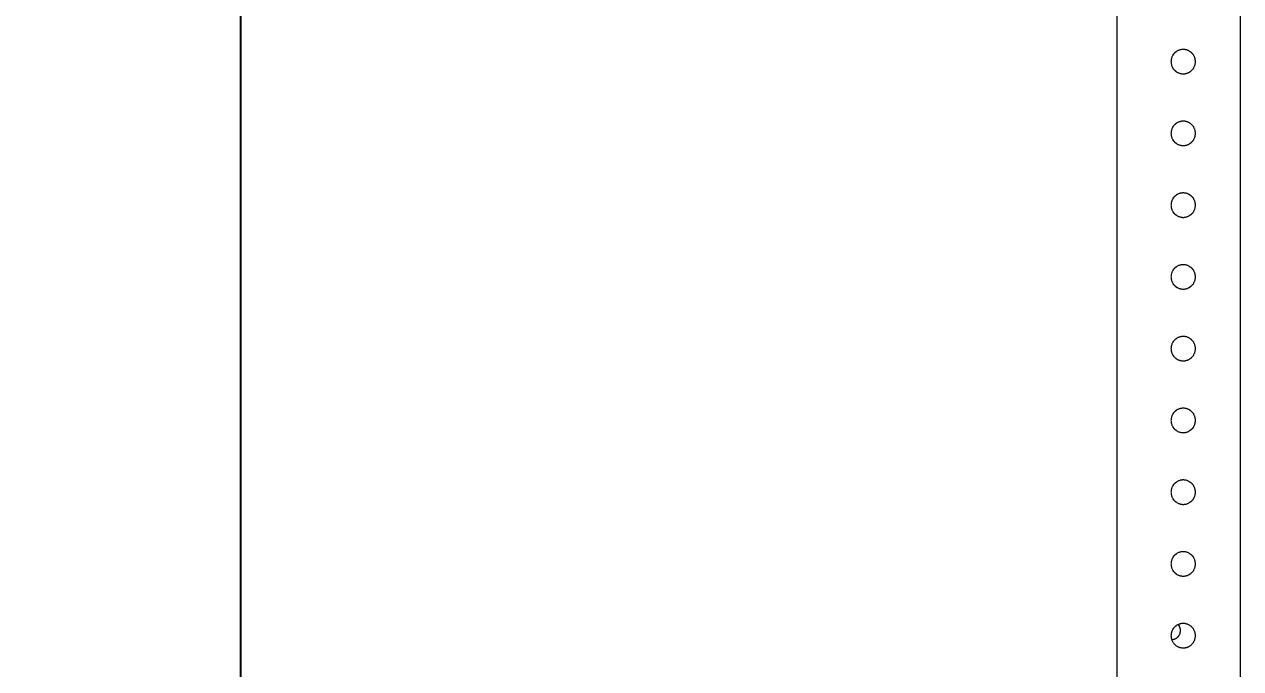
# Model space of a CAD drawing. Header units: millimetres. Extents: x -999 to 4635, y -962 to 3668.
# Drawn here: x -998.6 to -659.9, y 575.8 to 755.4 of the extents above; entities that cross this region are included whole.
import ezdxf

# ---------------------------------------------------------------- set-up
doc = ezdxf.new("R2010")
doc.units = ezdxf.units.MM
doc.layers.add('GORUNEN', color=7, linetype='Continuous', lineweight=9)
doc.layers.add('OLCU', color=4, linetype='Continuous', lineweight=9)
doc.styles.add('PI3D', font='arial.ttf')
doc.dimstyles.new('PF_MM', dxfattribs={"dimtxt": 40, "dimasz": 32, "dimexe": 24, "dimexo": 20, "dimgap": 14, "dimtad": 1, "dimdec": 1, "dimtxsty": 'PI3D', "dimcen": 2.5, "dimclrd": 4, "dimclre": 4, "dimclrt": 3, "dimazin": 3, "dimtfac": 1, "dimtmove": 0, "dimatfit": 3})

msp = doc.modelspace()

# ---------------------------------------------------------------- linework, layer by layer
at = {"layer": 'GORUNEN'}
for points in [[(-694.36, 2515), (-694.36, 330)], [(-659.86, 35), (-659.86, 2515)], [(-675.86, 748.4), (-676.02, 748.4), (-676.19, 748.38), (-676.35, 748.36), (-676.52, 748.33), (-676.68, 748.3), (-676.84, 748.25), (-677, 748.2), (-677.16, 748.14), (-677.31, 748.07), (-677.46, 748), (-677.6, 747.92), (-677.75, 747.83), (-677.88, 747.73), (-678.01, 747.63), (-678.14, 747.52), (-678.26, 747.4), (-678.38, 747.28), (-678.48, 747.16), (-678.59, 747.03), (-678.68, 746.89), (-678.77, 746.75), (-678.85, 746.6), (-678.93, 746.45), (-679, 746.3), (-679.06, 746.15), (-679.11, 745.99), (-679.15, 745.83), (-679.19, 745.66), (-679.22, 745.5), (-679.24, 745.33), (-679.25, 745.17), (-679.26, 745)], [(-678.76, 746.77), (-678.69, 746.88), (-678.61, 746.99), (-678.53, 747.1), (-678.44, 747.21), (-678.35, 747.31), (-678.26, 747.4), (-678.16, 747.5), (-678.06, 747.59), (-677.96, 747.67), (-677.85, 747.75), (-677.74, 747.83), (-677.63, 747.9)], [(-672.46, 745), (-672.46, 745.17), (-672.47, 745.33), (-672.49, 745.5), (-672.52, 745.66), (-672.56, 745.83), (-672.6, 745.99), (-672.65, 746.15), (-672.71, 746.3), (-672.78, 746.45), (-672.86, 746.6), (-672.94, 746.75), (-673.03, 746.89), (-673.13, 747.03), (-673.23, 747.16), (-673.34, 747.28), (-673.45, 747.4), (-673.57, 747.52), (-673.7, 747.63), (-673.83, 747.73), (-673.97, 747.83), (-674.11, 747.92), (-674.25, 748), (-674.4, 748.07), (-674.55, 748.14), (-674.71, 748.2), (-674.87, 748.25), (-675.03, 748.3), (-675.19, 748.33), (-675.36, 748.36), (-675.52, 748.38), (-675.69, 748.4), (-675.86, 748.4)], [(-674.09, 747.9), (-673.97, 747.83), (-673.86, 747.75), (-673.75, 747.67), (-673.65, 747.59), (-673.55, 747.5), (-673.45, 747.4), (-673.36, 747.31), (-673.27, 747.21), (-673.18, 747.1), (-673.1, 746.99), (-673.03, 746.88), (-672.95, 746.77)], [(-679.26, 745), (-679.25, 744.83), (-679.24, 744.67), (-679.22, 744.5), (-679.19, 744.34), (-679.15, 744.17), (-679.11, 744.01), (-679.06, 743.85), (-679, 743.7), (-678.93, 743.55), (-678.85, 743.4), (-678.77, 743.25), (-678.68, 743.11), (-678.59, 742.97), (-678.48, 742.84), (-678.38, 742.72), (-678.26, 742.6), (-678.14, 742.48), (-678.01, 742.37), (-677.88, 742.27), (-677.75, 742.17), (-677.6, 742.08), (-677.46, 742), (-677.31, 741.93), (-677.16, 741.86), (-677, 741.8), (-676.84, 741.75), (-676.68, 741.7), (-676.52, 741.67), (-676.35, 741.64), (-676.19, 741.62), (-676.02, 741.6), (-675.86, 741.6)], [(-677.63, 742.1), (-677.74, 742.17), (-677.85, 742.25), (-677.96, 742.33), (-678.06, 742.41), (-678.16, 742.5), (-678.26, 742.6), (-678.35, 742.69), (-678.44, 742.79), (-678.53, 742.9), (-678.61, 743.01), (-678.69, 743.12), (-678.76, 743.23)], [(-675.86, 741.6), (-675.69, 741.6), (-675.52, 741.62), (-675.36, 741.64), (-675.19, 741.67), (-675.03, 741.7), (-674.87, 741.75), (-674.71, 741.8), (-674.55, 741.86), (-674.4, 741.93), (-674.25, 742), (-674.11, 742.08), (-673.97, 742.17), (-673.83, 742.27), (-673.7, 742.37), (-673.57, 742.48), (-673.45, 742.6), (-673.34, 742.72), (-673.23, 742.84), (-673.13, 742.97), (-673.03, 743.11), (-672.94, 743.25), (-672.86, 743.4), (-672.78, 743.55), (-672.71, 743.7), (-672.65, 743.85), (-672.6, 744.01), (-672.56, 744.17), (-672.52, 744.34), (-672.49, 744.5), (-672.47, 744.67), (-672.46, 744.83), (-672.46, 745)], [(-672.95, 743.23), (-673.03, 743.12), (-673.1, 743.01), (-673.18, 742.9), (-673.27, 742.79), (-673.36, 742.69), (-673.45, 742.6), (-673.55, 742.5), (-673.65, 742.41), (-673.75, 742.33), (-673.86, 742.25), (-673.97, 742.17), (-674.09, 742.1)], [(-675.86, 728.4), (-676.02, 728.4), (-676.19, 728.38), (-676.35, 728.36), (-676.52, 728.33), (-676.68, 728.3), (-676.84, 728.25), (-677, 728.2), (-677.16, 728.14), (-677.31, 728.07), (-677.46, 728), (-677.6, 727.92), (-677.75, 727.83), (-677.88, 727.73), (-678.01, 727.63), (-678.14, 727.52), (-678.26, 727.4), (-678.38, 727.28), (-678.48, 727.16), (-678.59, 727.03), (-678.68, 726.89), (-678.77, 726.75), (-678.85, 726.6), (-678.93, 726.45), (-679, 726.3), (-679.06, 726.15), (-679.11, 725.99), (-679.15, 725.83), (-679.19, 725.66), (-679.22, 725.5), (-679.24, 725.33), (-679.25, 725.17), (-679.26, 725)], [(-672.46, 725), (-672.46, 725.17), (-672.47, 725.33), (-672.49, 725.5), (-672.52, 725.66), (-672.56, 725.83), (-672.6, 725.99), (-672.65, 726.15), (-672.71, 726.3), (-672.78, 726.45), (-672.86, 726.6), (-672.94, 726.75), (-673.03, 726.89), (-673.13, 727.03), (-673.23, 727.16), (-673.34, 727.28), (-673.45, 727.4), (-673.57, 727.52), (-673.7, 727.63), (-673.83, 727.73), (-673.97, 727.83), (-674.11, 727.92), (-674.25, 728), (-674.4, 728.07), (-674.55, 728.14), (-674.71, 728.2), (-674.87, 728.25), (-675.03, 728.3), (-675.19, 728.33), (-675.36, 728.36), (-675.52, 728.38), (-675.69, 728.4), (-675.86, 728.4)], [(-679.26, 725), (-679.25, 724.83), (-679.24, 724.67), (-679.22, 724.5), (-679.19, 724.34), (-679.15, 724.17), (-679.11, 724.01), (-679.06, 723.85), (-679, 723.7), (-678.93, 723.55), (-678.85, 723.4), (-678.77, 723.25), (-678.68, 723.11), (-678.59, 722.97), (-678.48, 722.84), (-678.38, 722.72), (-678.26, 722.6), (-678.14, 722.48), (-678.01, 722.37), (-677.88, 722.27), (-677.75, 722.17), (-677.6, 722.08), (-677.46, 722), (-677.31, 721.93), (-677.16, 721.86), (-677, 721.8), (-676.84, 721.75), (-676.68, 721.7), (-676.52, 721.67), (-676.35, 721.64), (-676.19, 721.62), (-676.02, 721.6), (-675.86, 721.6)], [(-678.76, 726.77), (-678.69, 726.88), (-678.61, 726.99), (-678.53, 727.1), (-678.44, 727.21), (-678.35, 727.31), (-678.26, 727.4), (-678.16, 727.5), (-678.06, 727.59), (-677.96, 727.67), (-677.85, 727.75), (-677.74, 727.83), (-677.63, 727.9)], [(-675.86, 721.6), (-675.69, 721.6), (-675.52, 721.62), (-675.36, 721.64), (-675.19, 721.67), (-675.03, 721.7), (-674.87, 721.75), (-674.71, 721.8), (-674.55, 721.86), (-674.4, 721.93), (-674.25, 722), (-674.11, 722.08), (-673.97, 722.17), (-673.83, 722.27), (-673.7, 722.37), (-673.57, 722.48), (-673.45, 722.6), (-673.34, 722.72), (-673.23, 722.84), (-673.13, 722.97), (-673.03, 723.11), (-672.94, 723.25), (-672.86, 723.4), (-672.78, 723.55), (-672.71, 723.7), (-672.65, 723.85), (-672.6, 724.01), (-672.56, 724.17), (-672.52, 724.34), (-672.49, 724.5), (-672.47, 724.67), (-672.46, 724.83), (-672.46, 725)], [(-674.09, 727.9), (-673.97, 727.83), (-673.86, 727.75), (-673.75, 727.67), (-673.65, 727.59), (-673.55, 727.5), (-673.45, 727.4), (-673.36, 727.31), (-673.27, 727.21), (-673.18, 727.1), (-673.1, 726.99), (-673.03, 726.88), (-672.95, 726.77)], [(-677.63, 722.1), (-677.74, 722.17), (-677.85, 722.25), (-677.96, 722.33), (-678.06, 722.41), (-678.16, 722.5), (-678.26, 722.6), (-678.35, 722.69), (-678.44, 722.79), (-678.53, 722.9), (-678.61, 723.01), (-678.69, 723.12), (-678.76, 723.23)], [(-672.95, 723.23), (-673.03, 723.12), (-673.1, 723.01), (-673.18, 722.9), (-673.27, 722.79), (-673.36, 722.69), (-673.45, 722.6), (-673.55, 722.5), (-673.65, 722.41), (-673.75, 722.33), (-673.86, 722.25), (-673.97, 722.17), (-674.09, 722.1)], [(-675.86, 708.4), (-676.02, 708.4), (-676.19, 708.38), (-676.35, 708.36), (-676.52, 708.33), (-676.68, 708.3), (-676.84, 708.25), (-677, 708.2), (-677.16, 708.14), (-677.31, 708.07), (-677.46, 708), (-677.6, 707.92), (-677.75, 707.83), (-677.88, 707.73), (-678.01, 707.63), (-678.14, 707.52), (-678.26, 707.4), (-678.38, 707.28), (-678.48, 707.16), (-678.59, 707.03), (-678.68, 706.89), (-678.77, 706.75), (-678.85, 706.6), (-678.93, 706.45), (-679, 706.3), (-679.06, 706.15), (-679.11, 705.99), (-679.15, 705.83), (-679.19, 705.66), (-679.22, 705.5), (-679.24, 705.33), (-679.25, 705.17), (-679.26, 705)], [(-672.46, 705), (-672.46, 705.17), (-672.47, 705.33), (-672.49, 705.5), (-672.52, 705.66), (-672.56, 705.83), (-672.6, 705.99), (-672.65, 706.15), (-672.71, 706.3), (-672.78, 706.45), (-672.86, 706.6), (-672.94, 706.75), (-673.03, 706.89), (-673.13, 707.03), (-673.23, 707.16), (-673.34, 707.28), (-673.45, 707.4), (-673.57, 707.52), (-673.7, 707.63), (-673.83, 707.73), (-673.97, 707.83), (-674.11, 707.92), (-674.25, 708), (-674.4, 708.07), (-674.55, 708.14), (-674.71, 708.2), (-674.87, 708.25), (-675.03, 708.3), (-675.19, 708.33), (-675.36, 708.36), (-675.52, 708.38), (-675.69, 708.4), (-675.86, 708.4)], [(-679.26, 705), (-679.25, 704.83), (-679.24, 704.67), (-679.22, 704.5), (-679.19, 704.34), (-679.15, 704.17), (-679.11, 704.01), (-679.06, 703.85), (-679, 703.7), (-678.93, 703.55), (-678.85, 703.4), (-678.77, 703.25), (-678.68, 703.11), (-678.59, 702.97), (-678.48, 702.84), (-678.38, 702.72), (-678.26, 702.6), (-678.14, 702.48), (-678.01, 702.37), (-677.88, 702.27), (-677.75, 702.17), (-677.6, 702.08), (-677.46, 702), (-677.31, 701.93), (-677.16, 701.86), (-677, 701.8), (-676.84, 701.75), (-676.68, 701.7), (-676.52, 701.67), (-676.35, 701.64), (-676.19, 701.62), (-676.02, 701.6), (-675.86, 701.6)], [(-678.76, 706.77), (-678.69, 706.88), (-678.61, 706.99), (-678.53, 707.1), (-678.44, 707.21), (-678.35, 707.31), (-678.26, 707.4), (-678.16, 707.5), (-678.06, 707.59), (-677.96, 707.67), (-677.85, 707.75), (-677.74, 707.83), (-677.63, 707.9)], [(-675.86, 701.6), (-675.69, 701.6), (-675.52, 701.62), (-675.36, 701.64), (-675.19, 701.67), (-675.03, 701.7), (-674.87, 701.75), (-674.71, 701.8), (-674.55, 701.86), (-674.4, 701.93), (-674.25, 702), (-674.11, 702.08), (-673.97, 702.17), (-673.83, 702.27), (-673.7, 702.37), (-673.57, 702.48), (-673.45, 702.6), (-673.34, 702.72), (-673.23, 702.84), (-673.13, 702.97), (-673.03, 703.11), (-672.94, 703.25), (-672.86, 703.4), (-672.78, 703.55), (-672.71, 703.7), (-672.65, 703.85), (-672.6, 704.01), (-672.56, 704.17), (-672.52, 704.34), (-672.49, 704.5), (-672.47, 704.67), (-672.46, 704.83), (-672.46, 705)], [(-674.09, 707.9), (-673.97, 707.83), (-673.86, 707.75), (-673.75, 707.67), (-673.65, 707.59), (-673.55, 707.5), (-673.45, 707.4), (-673.36, 707.31), (-673.27, 707.21), (-673.18, 707.1), (-673.1, 706.99), (-673.03, 706.88), (-672.95, 706.77)], [(-677.63, 702.1), (-677.74, 702.17), (-677.85, 702.25), (-677.96, 702.33), (-678.06, 702.41), (-678.16, 702.5), (-678.26, 702.6), (-678.35, 702.69), (-678.44, 702.79), (-678.53, 702.9), (-678.61, 703.01), (-678.69, 703.12), (-678.76, 703.23)], [(-672.95, 703.23), (-673.03, 703.12), (-673.1, 703.01), (-673.18, 702.9), (-673.27, 702.79), (-673.36, 702.69), (-673.45, 702.6), (-673.55, 702.5), (-673.65, 702.41), (-673.75, 702.33), (-673.86, 702.25), (-673.97, 702.17), (-674.09, 702.1)], [(-675.86, 688.4), (-676.02, 688.4), (-676.19, 688.38), (-676.35, 688.36), (-676.52, 688.33), (-676.68, 688.3), (-676.84, 688.25), (-677, 688.2), (-677.16, 688.14), (-677.31, 688.07), (-677.46, 688), (-677.6, 687.92), (-677.75, 687.83), (-677.88, 687.73), (-678.01, 687.63), (-678.14, 687.52), (-678.26, 687.4), (-678.38, 687.28), (-678.48, 687.16), (-678.59, 687.03), (-678.68, 686.89), (-678.77, 686.75), (-678.85, 686.6), (-678.93, 686.45), (-679, 686.3), (-679.06, 686.15), (-679.11, 685.99), (-679.15, 685.83), (-679.19, 685.66), (-679.22, 685.5), (-679.24, 685.33), (-679.25, 685.17), (-679.26, 685)], [(-678.76, 686.77), (-678.69, 686.88), (-678.61, 686.99), (-678.53, 687.1), (-678.44, 687.21), (-678.35, 687.31), (-678.26, 687.4), (-678.16, 687.5), (-678.06, 687.59), (-677.96, 687.67), (-677.85, 687.75), (-677.74, 687.83), (-677.63, 687.9)], [(-672.46, 685), (-672.46, 685.17), (-672.47, 685.33), (-672.49, 685.5), (-672.52, 685.66), (-672.56, 685.83), (-672.6, 685.99), (-672.65, 686.15), (-672.71, 686.3), (-672.78, 686.45), (-672.86, 686.6), (-672.94, 686.75), (-673.03, 686.89), (-673.13, 687.03), (-673.23, 687.16), (-673.34, 687.28), (-673.45, 687.4), (-673.57, 687.52), (-673.7, 687.63), (-673.83, 687.73), (-673.97, 687.83), (-674.11, 687.92), (-674.25, 688), (-674.4, 688.07), (-674.55, 688.14), (-674.71, 688.2), (-674.87, 688.25), (-675.03, 688.3), (-675.19, 688.33), (-675.36, 688.36), (-675.52, 688.38), (-675.69, 688.4), (-675.86, 688.4)], [(-674.09, 687.9), (-673.97, 687.83), (-673.86, 687.75), (-673.75, 687.67), (-673.65, 687.59), (-673.55, 687.5), (-673.45, 687.4), (-673.36, 687.31), (-673.27, 687.21), (-673.18, 687.1), (-673.1, 686.99), (-673.03, 686.88), (-672.95, 686.77)], [(-679.26, 685), (-679.25, 684.83), (-679.24, 684.67), (-679.22, 684.5), (-679.19, 684.34), (-679.15, 684.17), (-679.11, 684.01), (-679.06, 683.85), (-679, 683.7), (-678.93, 683.55), (-678.85, 683.4), (-678.77, 683.25), (-678.68, 683.11), (-678.59, 682.97), (-678.48, 682.84), (-678.38, 682.72), (-678.26, 682.6), (-678.14, 682.48), (-678.01, 682.37), (-677.88, 682.27), (-677.75, 682.17), (-677.6, 682.08), (-677.46, 682), (-677.31, 681.93), (-677.16, 681.86), (-677, 681.8), (-676.84, 681.75), (-676.68, 681.7), (-676.52, 681.67), (-676.35, 681.64), (-676.19, 681.62), (-676.02, 681.6), (-675.86, 681.6)], [(-675.86, 681.6), (-675.69, 681.6), (-675.52, 681.62), (-675.36, 681.64), (-675.19, 681.67), (-675.03, 681.7), (-674.87, 681.75), (-674.71, 681.8), (-674.55, 681.86), (-674.4, 681.93), (-674.25, 682), (-674.11, 682.08), (-673.97, 682.17), (-673.83, 682.27), (-673.7, 682.37), (-673.57, 682.48), (-673.45, 682.6), (-673.34, 682.72), (-673.23, 682.84), (-673.13, 682.97), (-673.03, 683.11), (-672.94, 683.25), (-672.86, 683.4), (-672.78, 683.55), (-672.71, 683.7), (-672.65, 683.85), (-672.6, 684.01), (-672.56, 684.17), (-672.52, 684.34), (-672.49, 684.5), (-672.47, 684.67), (-672.46, 684.83), (-672.46, 685)], [(-677.63, 682.1), (-677.74, 682.17), (-677.85, 682.25), (-677.96, 682.33), (-678.06, 682.41), (-678.16, 682.5), (-678.26, 682.6), (-678.35, 682.69), (-678.44, 682.79), (-678.53, 682.9), (-678.61, 683.01), (-678.69, 683.12), (-678.76, 683.23)], [(-672.95, 683.23), (-673.03, 683.12), (-673.1, 683.01), (-673.18, 682.9), (-673.27, 682.79), (-673.36, 682.69), (-673.45, 682.6), (-673.55, 682.5), (-673.65, 682.41), (-673.75, 682.33), (-673.86, 682.25), (-673.97, 682.17), (-674.09, 682.1)], [(-675.86, 668.4), (-676.02, 668.4), (-676.19, 668.38), (-676.35, 668.36), (-676.52, 668.33), (-676.68, 668.3), (-676.84, 668.25), (-677, 668.2), (-677.16, 668.14), (-677.31, 668.07), (-677.46, 668), (-677.6, 667.92), (-677.75, 667.83), (-677.88, 667.73), (-678.01, 667.63), (-678.14, 667.52), (-678.26, 667.4), (-678.38, 667.28), (-678.48, 667.16), (-678.59, 667.03), (-678.68, 666.89), (-678.77, 666.75), (-678.85, 666.6), (-678.93, 666.45), (-679, 666.3), (-679.06, 666.15), (-679.11, 665.99), (-679.15, 665.83), (-679.19, 665.66), (-679.22, 665.5), (-679.24, 665.33), (-679.25, 665.17), (-679.26, 665)], [(-678.76, 666.77), (-678.69, 666.88), (-678.61, 666.99), (-678.53, 667.1), (-678.44, 667.21), (-678.35, 667.31), (-678.26, 667.4), (-678.16, 667.5), (-678.06, 667.59), (-677.96, 667.67), (-677.85, 667.75), (-677.74, 667.83), (-677.63, 667.9)], [(-672.46, 665), (-672.46, 665.17), (-672.47, 665.33), (-672.49, 665.5), (-672.52, 665.66), (-672.56, 665.83), (-672.6, 665.99), (-672.65, 666.15), (-672.71, 666.3), (-672.78, 666.45), (-672.86, 666.6), (-672.94, 666.75), (-673.03, 666.89), (-673.13, 667.03), (-673.23, 667.16), (-673.34, 667.28), (-673.45, 667.4), (-673.57, 667.52), (-673.7, 667.63), (-673.83, 667.73), (-673.97, 667.83), (-674.11, 667.92), (-674.25, 668), (-674.4, 668.07), (-674.55, 668.14), (-674.71, 668.2), (-674.87, 668.25), (-675.03, 668.3), (-675.19, 668.33), (-675.36, 668.36), (-675.52, 668.38), (-675.69, 668.4), (-675.86, 668.4)], [(-674.09, 667.9), (-673.97, 667.83), (-673.86, 667.75), (-673.75, 667.67), (-673.65, 667.59), (-673.55, 667.5), (-673.45, 667.4), (-673.36, 667.31), (-673.27, 667.21), (-673.18, 667.1), (-673.1, 666.99), (-673.03, 666.88), (-672.95, 666.77)], [(-679.26, 665), (-679.25, 664.83), (-679.24, 664.67), (-679.22, 664.5), (-679.19, 664.34), (-679.15, 664.17), (-679.11, 664.01), (-679.06, 663.85), (-679, 663.7), (-678.93, 663.55), (-678.85, 663.4), (-678.77, 663.25), (-678.68, 663.11), (-678.59, 662.97), (-678.48, 662.84), (-678.38, 662.72), (-678.26, 662.6), (-678.14, 662.48), (-678.01, 662.37), (-677.88, 662.27), (-677.75, 662.17), (-677.6, 662.08), (-677.46, 662), (-677.31, 661.93), (-677.16, 661.86), (-677, 661.8), (-676.84, 661.75), (-676.68, 661.7), (-676.52, 661.67), (-676.35, 661.64), (-676.19, 661.62), (-676.02, 661.6), (-675.86, 661.6)], [(-675.86, 661.6), (-675.69, 661.6), (-675.52, 661.62), (-675.36, 661.64), (-675.19, 661.67), (-675.03, 661.7), (-674.87, 661.75), (-674.71, 661.8), (-674.55, 661.86), (-674.4, 661.93), (-674.25, 662), (-674.11, 662.08), (-673.97, 662.17), (-673.83, 662.27), (-673.7, 662.37), (-673.57, 662.48), (-673.45, 662.6), (-673.34, 662.72), (-673.23, 662.84), (-673.13, 662.97), (-673.03, 663.11), (-672.94, 663.25), (-672.86, 663.4), (-672.78, 663.55), (-672.71, 663.7), (-672.65, 663.85), (-672.6, 664.01), (-672.56, 664.17), (-672.52, 664.34), (-672.49, 664.5), (-672.47, 664.67), (-672.46, 664.83), (-672.46, 665)], [(-677.63, 662.1), (-677.74, 662.17), (-677.85, 662.25), (-677.96, 662.33), (-678.06, 662.41), (-678.16, 662.5), (-678.26, 662.6), (-678.35, 662.69), (-678.44, 662.79), (-678.53, 662.9), (-678.61, 663.01), (-678.69, 663.12), (-678.76, 663.23)], [(-672.95, 663.23), (-673.03, 663.12), (-673.1, 663.01), (-673.18, 662.9), (-673.27, 662.79), (-673.36, 662.69), (-673.45, 662.6), (-673.55, 662.5), (-673.65, 662.41), (-673.75, 662.33), (-673.86, 662.25), (-673.97, 662.17), (-674.09, 662.1)], [(-675.86, 648.4), (-676.02, 648.4), (-676.19, 648.38), (-676.35, 648.36), (-676.52, 648.33), (-676.68, 648.3), (-676.84, 648.25), (-677, 648.2), (-677.16, 648.14), (-677.31, 648.07), (-677.46, 648), (-677.6, 647.92), (-677.75, 647.83), (-677.88, 647.73), (-678.01, 647.63), (-678.14, 647.52), (-678.26, 647.4), (-678.38, 647.28), (-678.48, 647.16), (-678.59, 647.03), (-678.68, 646.89), (-678.77, 646.75), (-678.85, 646.6), (-678.93, 646.45), (-679, 646.3), (-679.06, 646.15), (-679.11, 645.99), (-679.15, 645.83), (-679.19, 645.66), (-679.22, 645.5), (-679.24, 645.33), (-679.25, 645.17), (-679.26, 645)], [(-678.76, 646.77), (-678.69, 646.88), (-678.61, 646.99), (-678.53, 647.1), (-678.44, 647.21), (-678.35, 647.31), (-678.26, 647.4), (-678.16, 647.5), (-678.06, 647.59), (-677.96, 647.67), (-677.85, 647.75), (-677.74, 647.83), (-677.63, 647.9)], [(-672.46, 645), (-672.46, 645.17), (-672.47, 645.33), (-672.49, 645.5), (-672.52, 645.66), (-672.56, 645.83), (-672.6, 645.99), (-672.65, 646.15), (-672.71, 646.3), (-672.78, 646.45), (-672.86, 646.6), (-672.94, 646.75), (-673.03, 646.89), (-673.13, 647.03), (-673.23, 647.16), (-673.34, 647.28), (-673.45, 647.4), (-673.57, 647.52), (-673.7, 647.63), (-673.83, 647.73), (-673.97, 647.83), (-674.11, 647.92), (-674.25, 648), (-674.4, 648.07), (-674.55, 648.14), (-674.71, 648.2), (-674.87, 648.25), (-675.03, 648.3), (-675.19, 648.33), (-675.36, 648.36), (-675.52, 648.38), (-675.69, 648.4), (-675.86, 648.4)], [(-674.09, 647.9), (-673.97, 647.83), (-673.86, 647.75), (-673.75, 647.67), (-673.65, 647.59), (-673.55, 647.5), (-673.45, 647.4), (-673.36, 647.31), (-673.27, 647.21), (-673.18, 647.1), (-673.1, 646.99), (-673.03, 646.88), (-672.95, 646.77)], [(-679.26, 645), (-679.25, 644.83), (-679.24, 644.67), (-679.22, 644.5), (-679.19, 644.34), (-679.15, 644.17), (-679.11, 644.01), (-679.06, 643.85), (-679, 643.7), (-678.93, 643.55), (-678.85, 643.4), (-678.77, 643.25), (-678.68, 643.11), (-678.59, 642.97), (-678.48, 642.84), (-678.38, 642.72), (-678.26, 642.6), (-678.14, 642.48), (-678.01, 642.37), (-677.88, 642.27), (-677.75, 642.17), (-677.6, 642.08), (-677.46, 642), (-677.31, 641.93), (-677.16, 641.86), (-677, 641.8), (-676.84, 641.75), (-676.68, 641.7), (-676.52, 641.67), (-676.35, 641.64), (-676.19, 641.62), (-676.02, 641.6), (-675.86, 641.6)], [(-675.86, 641.6), (-675.69, 641.6), (-675.52, 641.62), (-675.36, 641.64), (-675.19, 641.67), (-675.03, 641.7), (-674.87, 641.75), (-674.71, 641.8), (-674.55, 641.86), (-674.4, 641.93), (-674.25, 642), (-674.11, 642.08), (-673.97, 642.17), (-673.83, 642.27), (-673.7, 642.37), (-673.57, 642.48), (-673.45, 642.6), (-673.34, 642.72), (-673.23, 642.84), (-673.13, 642.97), (-673.03, 643.11), (-672.94, 643.25), (-672.86, 643.4), (-672.78, 643.55), (-672.71, 643.7), (-672.65, 643.85), (-672.6, 644.01), (-672.56, 644.17), (-672.52, 644.34), (-672.49, 644.5), (-672.47, 644.67), (-672.46, 644.83), (-672.46, 645)], [(-677.63, 642.1), (-677.74, 642.17), (-677.85, 642.25), (-677.96, 642.33), (-678.06, 642.41), (-678.16, 642.5), (-678.26, 642.6), (-678.35, 642.69), (-678.44, 642.79), (-678.53, 642.9), (-678.61, 643.01), (-678.69, 643.12), (-678.76, 643.23)], [(-672.95, 643.23), (-673.03, 643.12), (-673.1, 643.01), (-673.18, 642.9), (-673.27, 642.79), (-673.36, 642.69), (-673.45, 642.6), (-673.55, 642.5), (-673.65, 642.41), (-673.75, 642.33), (-673.86, 642.25), (-673.97, 642.17), (-674.09, 642.1)], [(-675.86, 628.4), (-676.02, 628.4), (-676.19, 628.38), (-676.35, 628.36), (-676.52, 628.33), (-676.68, 628.3), (-676.84, 628.25), (-677, 628.2), (-677.16, 628.14), (-677.31, 628.07), (-677.46, 628), (-677.6, 627.92), (-677.75, 627.83), (-677.88, 627.73), (-678.01, 627.63), (-678.14, 627.52), (-678.26, 627.4), (-678.38, 627.28), (-678.48, 627.16), (-678.59, 627.03), (-678.68, 626.89), (-678.77, 626.75), (-678.85, 626.6), (-678.93, 626.45), (-679, 626.3), (-679.06, 626.15), (-679.11, 625.99), (-679.15, 625.83), (-679.19, 625.66), (-679.22, 625.5), (-679.24, 625.33), (-679.25, 625.17), (-679.26, 625)], [(-678.76, 626.77), (-678.69, 626.88), (-678.61, 626.99), (-678.53, 627.1), (-678.44, 627.21), (-678.35, 627.31), (-678.26, 627.4), (-678.16, 627.5), (-678.06, 627.59), (-677.96, 627.67), (-677.85, 627.75), (-677.74, 627.83), (-677.63, 627.9)], [(-672.46, 625), (-672.46, 625.17), (-672.47, 625.33), (-672.49, 625.5), (-672.52, 625.66), (-672.56, 625.83), (-672.6, 625.99), (-672.65, 626.15), (-672.71, 626.3), (-672.78, 626.45), (-672.86, 626.6), (-672.94, 626.75), (-673.03, 626.89), (-673.13, 627.03), (-673.23, 627.16), (-673.34, 627.28), (-673.45, 627.4), (-673.57, 627.52), (-673.7, 627.63), (-673.83, 627.73), (-673.97, 627.83), (-674.11, 627.92), (-674.25, 628), (-674.4, 628.07), (-674.55, 628.14), (-674.71, 628.2), (-674.87, 628.25), (-675.03, 628.3), (-675.19, 628.33), (-675.36, 628.36), (-675.52, 628.38), (-675.69, 628.4), (-675.86, 628.4)], [(-674.09, 627.9), (-673.97, 627.83), (-673.86, 627.75), (-673.75, 627.67), (-673.65, 627.59), (-673.55, 627.5), (-673.45, 627.4), (-673.36, 627.31), (-673.27, 627.21), (-673.18, 627.1), (-673.1, 626.99), (-673.03, 626.88), (-672.95, 626.77)], [(-679.26, 625), (-679.25, 624.83), (-679.24, 624.67), (-679.22, 624.5), (-679.19, 624.34), (-679.15, 624.17), (-679.11, 624.01), (-679.06, 623.85), (-679, 623.7), (-678.93, 623.55), (-678.85, 623.4), (-678.77, 623.25), (-678.68, 623.11), (-678.59, 622.97), (-678.48, 622.84), (-678.38, 622.72), (-678.26, 622.6), (-678.14, 622.48), (-678.01, 622.37), (-677.88, 622.27), (-677.75, 622.17), (-677.6, 622.08), (-677.46, 622), (-677.31, 621.93), (-677.16, 621.86), (-677, 621.8), (-676.84, 621.75), (-676.68, 621.7), (-676.52, 621.67), (-676.35, 621.64), (-676.19, 621.62), (-676.02, 621.6), (-675.86, 621.6)], [(-675.86, 621.6), (-675.69, 621.6), (-675.52, 621.62), (-675.36, 621.64), (-675.19, 621.67), (-675.03, 621.7), (-674.87, 621.75), (-674.71, 621.8), (-674.55, 621.86), (-674.4, 621.93), (-674.25, 622), (-674.11, 622.08), (-673.97, 622.17), (-673.83, 622.27), (-673.7, 622.37), (-673.57, 622.48), (-673.45, 622.6), (-673.34, 622.72), (-673.23, 622.84), (-673.13, 622.97), (-673.03, 623.11), (-672.94, 623.25), (-672.86, 623.4), (-672.78, 623.55), (-672.71, 623.7), (-672.65, 623.85), (-672.6, 624.01), (-672.56, 624.17), (-672.52, 624.34), (-672.49, 624.5), (-672.47, 624.67), (-672.46, 624.83), (-672.46, 625)], [(-677.63, 622.1), (-677.74, 622.17), (-677.85, 622.25), (-677.96, 622.33), (-678.06, 622.41), (-678.16, 622.5), (-678.26, 622.6), (-678.35, 622.69), (-678.44, 622.79), (-678.53, 622.9), (-678.61, 623.01), (-678.69, 623.12), (-678.76, 623.23)], [(-672.95, 623.23), (-673.03, 623.12), (-673.1, 623.01), (-673.18, 622.9), (-673.27, 622.79), (-673.36, 622.69), (-673.45, 622.6), (-673.55, 622.5), (-673.65, 622.41), (-673.75, 622.33), (-673.86, 622.25), (-673.97, 622.17), (-674.09, 622.1)], [(-675.86, 608.4), (-676.02, 608.4), (-676.19, 608.38), (-676.35, 608.36), (-676.52, 608.33), (-676.68, 608.3), (-676.84, 608.25), (-677, 608.2), (-677.16, 608.14), (-677.31, 608.07), (-677.46, 608), (-677.6, 607.92), (-677.75, 607.83), (-677.88, 607.73), (-678.01, 607.63), (-678.14, 607.52), (-678.26, 607.4), (-678.38, 607.28), (-678.48, 607.16), (-678.59, 607.03), (-678.68, 606.89), (-678.77, 606.75), (-678.85, 606.6), (-678.93, 606.45), (-679, 606.3), (-679.06, 606.15), (-679.11, 605.99), (-679.15, 605.83), (-679.19, 605.66), (-679.22, 605.5), (-679.24, 605.33), (-679.25, 605.17), (-679.26, 605)], [(-678.76, 606.77), (-678.69, 606.88), (-678.61, 606.99), (-678.53, 607.1), (-678.44, 607.21), (-678.35, 607.31), (-678.26, 607.4), (-678.16, 607.5), (-678.06, 607.59), (-677.96, 607.67), (-677.85, 607.75), (-677.74, 607.83), (-677.63, 607.9)], [(-672.46, 605), (-672.46, 605.17), (-672.47, 605.33), (-672.49, 605.5), (-672.52, 605.66), (-672.56, 605.83), (-672.6, 605.99), (-672.65, 606.15), (-672.71, 606.3), (-672.78, 606.45), (-672.86, 606.6), (-672.94, 606.75), (-673.03, 606.89), (-673.13, 607.03), (-673.23, 607.16), (-673.34, 607.28), (-673.45, 607.4), (-673.57, 607.52), (-673.7, 607.63), (-673.83, 607.73), (-673.97, 607.83), (-674.11, 607.92), (-674.25, 608), (-674.4, 608.07), (-674.55, 608.14), (-674.71, 608.2), (-674.87, 608.25), (-675.03, 608.3), (-675.19, 608.33), (-675.36, 608.36), (-675.52, 608.38), (-675.69, 608.4), (-675.86, 608.4)], [(-674.09, 607.9), (-673.97, 607.83), (-673.86, 607.75), (-673.75, 607.67), (-673.65, 607.59), (-673.55, 607.5), (-673.45, 607.4), (-673.36, 607.31), (-673.27, 607.21), (-673.18, 607.1), (-673.1, 606.99), (-673.03, 606.88), (-672.95, 606.77)], [(-679.26, 605), (-679.25, 604.83), (-679.24, 604.67), (-679.22, 604.5), (-679.19, 604.34), (-679.15, 604.17), (-679.11, 604.01), (-679.06, 603.85), (-679, 603.7), (-678.93, 603.55), (-678.85, 603.4), (-678.77, 603.25), (-678.68, 603.11), (-678.59, 602.97), (-678.48, 602.84), (-678.38, 602.72), (-678.26, 602.6), (-678.14, 602.48), (-678.01, 602.37), (-677.88, 602.27), (-677.75, 602.17), (-677.6, 602.08), (-677.46, 602), (-677.31, 601.93), (-677.16, 601.86), (-677, 601.8), (-676.84, 601.75), (-676.68, 601.7), (-676.52, 601.67), (-676.35, 601.64), (-676.19, 601.62), (-676.02, 601.6), (-675.86, 601.6)], [(-677.63, 602.1), (-677.74, 602.17), (-677.85, 602.25), (-677.96, 602.33), (-678.06, 602.41), (-678.16, 602.5), (-678.26, 602.6), (-678.35, 602.69), (-678.44, 602.79), (-678.53, 602.9), (-678.61, 603.01), (-678.69, 603.12), (-678.76, 603.23)], [(-675.86, 601.6), (-675.69, 601.6), (-675.52, 601.62), (-675.36, 601.64), (-675.19, 601.67), (-675.03, 601.7), (-674.87, 601.75), (-674.71, 601.8), (-674.55, 601.86), (-674.4, 601.93), (-674.25, 602), (-674.11, 602.08), (-673.97, 602.17), (-673.83, 602.27), (-673.7, 602.37), (-673.57, 602.48), (-673.45, 602.6), (-673.34, 602.72), (-673.23, 602.84), (-673.13, 602.97), (-673.03, 603.11), (-672.94, 603.25), (-672.86, 603.4), (-672.78, 603.55), (-672.71, 603.7), (-672.65, 603.85), (-672.6, 604.01), (-672.56, 604.17), (-672.52, 604.34), (-672.49, 604.5), (-672.47, 604.67), (-672.46, 604.83), (-672.46, 605)], [(-672.95, 603.23), (-673.03, 603.12), (-673.1, 603.01), (-673.18, 602.9), (-673.27, 602.79), (-673.36, 602.69), (-673.45, 602.6), (-673.55, 602.5), (-673.65, 602.41), (-673.75, 602.33), (-673.86, 602.25), (-673.97, 602.17), (-674.09, 602.1)], [(-675.86, 588.4), (-676.02, 588.4), (-676.19, 588.38), (-676.35, 588.36), (-676.52, 588.33), (-676.68, 588.3), (-676.84, 588.25), (-677, 588.2), (-677.16, 588.14), (-677.31, 588.07), (-677.46, 588), (-677.6, 587.92), (-677.75, 587.83), (-677.88, 587.73), (-678.01, 587.63), (-678.14, 587.52), (-678.26, 587.4), (-678.38, 587.28), (-678.48, 587.16), (-678.59, 587.03), (-678.68, 586.89), (-678.77, 586.75), (-678.85, 586.6), (-678.93, 586.45), (-679, 586.3), (-679.06, 586.15), (-679.11, 585.99), (-679.15, 585.83), (-679.19, 585.66), (-679.22, 585.5), (-679.24, 585.33), (-679.25, 585.17), (-679.26, 585)], [(-679.08, 583.93), (-678.96, 583.93), (-678.85, 583.94), (-678.73, 583.96), (-678.62, 583.98), (-678.5, 584), (-678.39, 584.04), (-678.28, 584.07), (-678.17, 584.12), (-678.06, 584.16), (-677.95, 584.21), (-677.85, 584.27), (-677.75, 584.33), (-677.65, 584.4), (-677.56, 584.47), (-677.47, 584.55), (-677.38, 584.63), (-677.3, 584.71), (-677.22, 584.8), (-677.15, 584.89), (-677.08, 584.98), (-677.01, 585.08), (-676.95, 585.18), (-676.89, 585.29), (-676.84, 585.39), (-676.8, 585.5), (-676.75, 585.61), (-676.72, 585.72), (-676.69, 585.84), (-676.66, 585.95), (-676.64, 586.07), (-676.63, 586.18), (-676.62, 586.3), (-676.62, 586.41)], [(-678.76, 586.77), (-678.69, 586.88), (-678.61, 586.99), (-678.53, 587.1), (-678.44, 587.21), (-678.35, 587.31), (-678.26, 587.4), (-678.16, 587.5), (-678.06, 587.59), (-677.96, 587.67), (-677.85, 587.75), (-677.74, 587.83), (-677.63, 587.9)], [(-677.27, 588.09), (-677.19, 588), (-677.12, 587.9), (-677.05, 587.81), (-677.01, 587.75), (-676.97, 587.69)], [(-676.62, 586.42), (-676.62, 586.54), (-676.63, 586.66), (-676.65, 586.79), (-676.67, 586.91), (-676.7, 587.03), (-676.73, 587.15), (-676.77, 587.27), (-676.82, 587.38), (-676.87, 587.5), (-676.92, 587.61), (-676.99, 587.71), (-677.05, 587.82), (-677.13, 587.92), (-677.2, 588.01), (-677.27, 588.09)], [(-676.62, 586.43), (-676.62, 586.55), (-676.63, 586.67), (-676.65, 586.8), (-676.67, 586.92), (-676.69, 587.04), (-676.73, 587.16), (-676.77, 587.27), (-676.81, 587.39), (-676.86, 587.5), (-676.92, 587.61), (-676.98, 587.72), (-677.04, 587.82), (-677.12, 587.92), (-677.18, 588.01), (-677.26, 588.1)], [(-676.62, 586.41), (-676.62, 586.43)], [(-672.46, 585), (-672.46, 585.17), (-672.47, 585.33), (-672.49, 585.5), (-672.52, 585.66), (-672.56, 585.83), (-672.6, 585.99), (-672.65, 586.15), (-672.71, 586.3), (-672.78, 586.45), (-672.86, 586.6), (-672.94, 586.75), (-673.03, 586.89), (-673.13, 587.03), (-673.23, 587.16), (-673.34, 587.28), (-673.45, 587.4), (-673.57, 587.52), (-673.7, 587.63), (-673.83, 587.73), (-673.97, 587.83), (-674.11, 587.92), (-674.25, 588), (-674.4, 588.07), (-674.55, 588.14), (-674.71, 588.2), (-674.87, 588.25), (-675.03, 588.3), (-675.19, 588.33), (-675.36, 588.36), (-675.52, 588.38), (-675.69, 588.4), (-675.86, 588.4)], [(-679.26, 585), (-679.25, 584.83), (-679.24, 584.67), (-679.22, 584.5), (-679.19, 584.34), (-679.15, 584.17), (-679.11, 584.01), (-679.06, 583.85), (-679, 583.7), (-678.93, 583.55), (-678.85, 583.4), (-678.77, 583.25), (-678.68, 583.11), (-678.59, 582.97), (-678.48, 582.84), (-678.38, 582.72), (-678.26, 582.6), (-678.14, 582.48), (-678.01, 582.37), (-677.88, 582.27), (-677.75, 582.17), (-677.6, 582.08), (-677.46, 582), (-677.31, 581.93), (-677.16, 581.86), (-677, 581.8), (-676.84, 581.75), (-676.68, 581.7), (-676.52, 581.67), (-676.35, 581.64), (-676.19, 581.62), (-676.02, 581.6), (-675.86, 581.6)], [(-675.86, 581.6), (-675.69, 581.6), (-675.52, 581.62), (-675.36, 581.64), (-675.19, 581.67), (-675.03, 581.7), (-674.87, 581.75), (-674.71, 581.8), (-674.55, 581.86), (-674.4, 581.93), (-674.25, 582), (-674.11, 582.08), (-673.97, 582.17), (-673.83, 582.27), (-673.7, 582.37), (-673.57, 582.48), (-673.45, 582.6), (-673.34, 582.72), (-673.23, 582.84), (-673.13, 582.97), (-673.03, 583.11), (-672.94, 583.25), (-672.86, 583.4), (-672.78, 583.55), (-672.71, 583.7), (-672.65, 583.85), (-672.6, 584.01), (-672.56, 584.17), (-672.52, 584.34), (-672.49, 584.5), (-672.47, 584.67), (-672.46, 584.83), (-672.46, 585)]]:
    msp.add_lwpolyline(points, dxfattribs=at)

# ---------------------------------------------------------------- dimensions: what is measured, and where the dimension line sits
at = {"layer": 'OLCU'}
msp.add_linear_dim(base=(-938.34, 0), p1=(-778.34, 0), p2=(-778.34, 3067.12), angle=90, dimstyle='PF_MM', dxfattribs=at).render()

doc.saveas('drawing.dxf')
